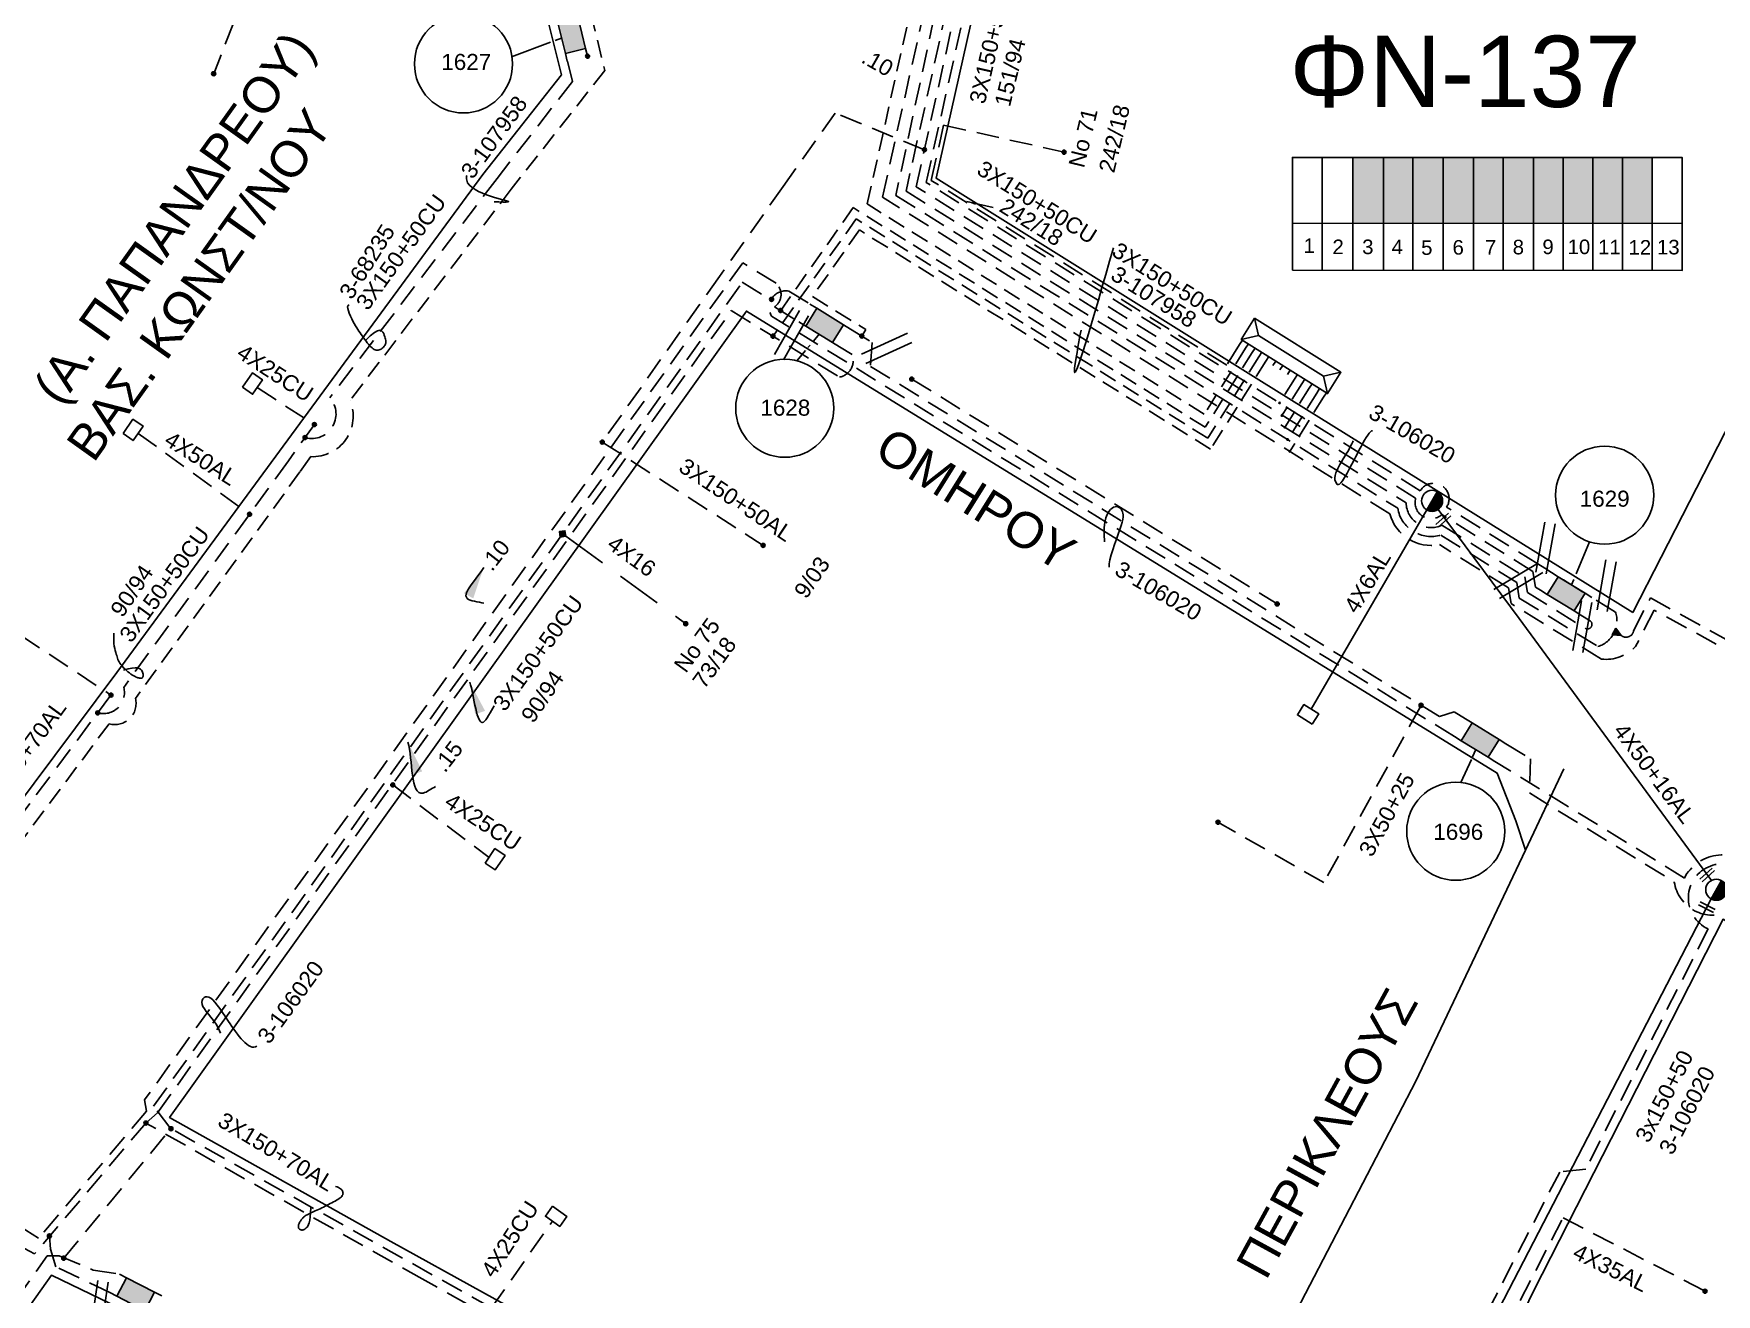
# Model space of a CAD drawing. Header units: millimetres. Extents: x 907 to 2022, y 699 to 1220.
# Drawn here: x 1481.4 to 1575.7, y 776.8 to 847.5 of the extents above; entities that cross this region are included whole.
import ezdxf

# ---------------------------------------------------------------- set-up
doc = ezdxf.new("R2010")
doc.units = ezdxf.units.MM
doc.linetypes.add('DASHED', pattern=[19.05, 12.7, -6.35])
doc.linetypes.add('DASHEDX2', pattern=[38.1, 25.4, -12.7])
for name, color, linetype in [('Link Box 4 Διευθύνσεων', 7, 'Continuous'), ('Pillar OTE', 7, 'Continuous'), ('Άγνωστα', 7, 'Continuous'), ('Γυμνά εναέρια ΧΤ (3Φ)   4x35AL', 7, 'Continuous'), ('Γυμνά εναέρια ΧΤ και ΦΟΠ (3Φ)   4x50+16AL', 7, 'Continuous'), ('Επιγραφές - Σχήματα', 7, 'Continuous'), ('Επιτοίχιο Κουτί', 7, 'Continuous'), ('Καλώδια ΧΤ   3x150+50AL', 7, 'DASHED'), ('Καλώδια ΧΤ   3x150+50CU', 7, 'DASHED'), ('Καλώδια ΧΤ   3x150AL+50XLPE', 7, 'DASHED'), ('Καλώδια ΧΤ   4x25CU', 7, 'DASHED'), ('Καλώδια ΧΤ   4x6AL', 7, 'DASHED'), ('Μηχανική τομή', 7, 'Continuous'), ('Στύλος ΦΜ', 7, 'Continuous'), ('Στύλος ΦΜ @ 1', 7, 'Continuous'), ('Συνδέσεις', 7, 'Continuous'), ('Τομή', 7, 'Continuous'), ('Υποσταθμός πόλεως', 7, 'Continuous'), ('Υπόβαθρο ΔΕΗ', 7, 'Continuous'), ('Υπόγεια Καλώδια Δικτύου ΧΤ   .10', 7, 'DASHED'), ('Υπόγεια Καλώδια Δικτύου ΧΤ   .15', 7, 'DASHED'), ('Υπόγεια καλώδια Δικτύου ΧΤ και Παρ. ΧΤ - 3X150+70 AL', 7, 'DASHED'), ('Υπόγεια καλώδια Παροχών ΧΤ   4x16AL', 7, 'DASHED'), ('Υπόγεια καλώδια Παροχών ΧΤ   4x16CU', 7, 'DASHED'), ('Υπόγεια καλώδια Παροχών ΧΤ   4x50AL', 7, 'DASHED')]:
    doc.layers.add(name, color=color, linetype=linetype)
doc.styles.get("Standard").update_dxf_attribs({"font": 'arial.ttf'})
doc.linetypes.add('SYN_LINE', pattern='A,0.5,-0.0001,["/\\/\\/\\/",Standard,S=0.1,R=0,X=0,Y=-0.05],-0.25', length=0.7501)
doc.dimstyles.new('ISO-25', dxfattribs={"dimtxt": 2.5, "dimasz": 2.5, "dimexe": 1.25, "dimexo": 0.625, "dimtad": 1, "dimtxsty": 'Standard', "dimcen": 2.5, "dimadec": 0, "dimazin": 0, "dimtfac": 1, "dimtmove": 0, "dimatfit": 3, "dimfxl": 1, "dimarcsym": 0})

# ---------------------------------------------------------------- blocks, each defined once
blk = doc.blocks.new('ΥΠΑΡΧΩΝ ΤΣΙΜΕΝΤΕΝΙΟΣ ΣΤΥΛΟΣ')
at = {"layer": 'Στύλος ΦΜ'}
blk.add_hatch(color=256, dxfattribs=at).paths.add_polyline_path([(-1.29, -2.28, 0.574793), (2.62, 0, 0.268822), (1.3, 2.27)])
blk.add_line((-1.29, -2.28), (1.3, 2.27), dxfattribs=at)
blk.add_circle((0, 0), 2.62, dxfattribs=at)
at = {"layer": 'Στύλος ΦΜ', "flags": 4}
for tag, p in [('ΑΡΙΘΜΟΣ', (-4.68, 8.05)), ('ΤΥΠΟΣ', (-4.91, 3.03))]:
    blk.add_attdef(tag, p, '', height=4, dxfattribs=at)
blk = doc.blocks.new('ΜΗΧΑΝΙΚΗ ΤΟΜΗ')
at = {"layer": 'Μηχανική τομή', "ltscale": 40}
for p, q in [((-1.89, 0.78), (1.89, 0.78)), ((1.89, 0), (-1.89, 0))]:
    blk.add_line(p, q, dxfattribs=at)
blk = doc.blocks.new('ΕΠΙΤΟΙΧΙΟ ΚΟΥΤΙ')
at = {"layer": 'Επιτοίχιο Κουτί', "ltscale": 40}
blk.add_lwpolyline([(-2.06, 1.35), (1.86, 1.35), (1.86, -1.39), (-2.06, -1.39)], close=True, dxfattribs=at)
blk = doc.blocks.new('_ΣΥΝΔΕΣΗ')
at = {"layer": 'Συνδέσεις', "linetype": 'SYN_LINE', "ltscale": 40}
blk.add_hatch(color=256, dxfattribs=at).paths.add_polyline_path([(0.5, -0.01, 1), (-0.5, -0.01, 1)])
at = {"layer": 'Συνδέσεις'}
blk.add_circle((0, -0.01), 0.5, dxfattribs=at)
blk = doc.blocks.new('LINK BOX 4 ΑΝΑΧΩΡΗΣΕΩΝ')
at = {"layer": 'Link Box 4 Διευθύνσεων', "ltscale": 40}
blk.add_hatch(color=256, dxfattribs=at).paths.add_polyline_path([(-3.54, 0), (-3.54, -4.67), (3.54, -4.67), (3.54, 0)])
for p, q in [((-3.54, 0), (-5.33, 0)), ((5.33, 0), (3.54, 0)), ((-3.54, -4.67), (-5.33, -4.67)), ((5.33, -4.67), (3.54, -4.67))]:
    blk.add_line(p, q, dxfattribs=at)
blk.add_lwpolyline([(-3.54, -4.67), (-3.54, 0), (3.54, 0), (3.54, -4.67)], close=True, dxfattribs=at)
blk = doc.blocks.new('ΤΟΜΗ')
at = {"layer": 'Τομή', "ltscale": 40}
for p, q in [((-5.68, 0), (5.68, 0)), ((5.68, -2.33), (-5.68, -2.33))]:
    blk.add_line(p, q, dxfattribs=at)
blk = doc.blocks.new('TSONTA XT1')
at = {"ltscale": 40}
h = blk.add_hatch(color=256, dxfattribs=at)
h.dxf.hatch_style = 1
h.paths.add_polyline_path([(595.96, 2487.66), (597.07, 2488.77), (595.96, 2489.87), (594.85, 2488.77)])
blk.add_lwpolyline([(594.85, 2488.77), (595.96, 2489.87), (597.07, 2488.77), (595.96, 2487.66)], close=True, dxfattribs=at)
blk = doc.blocks.new('ΥΠΟΣΤΑΘΜΟΣ ΠΟΛΕΩΣ 13 ΑΝΑΧΩΡΗΣΕΩΝ')
at = {"layer": 'Υποσταθμός πόλεως', "ltscale": 40}
for p, q in [((-11.12, -2.82), (-11.12, -4)), ((-9.53, -2.82), (-9.53, -4)), ((-7.77, -2.82), (-7.77, -4)), ((-5.99, -2.82), (-5.99, -4)), ((-4.14, -2.82), (-4.14, -4)), ((-2.3, -2.82), (-2.3, -4)), ((-0.43, -2.82), (-0.43, -4)), ((1.54, -2.82), (1.54, -4)), ((3.43, -2.82), (3.43, -4)), ((5.39, -2.82), (5.39, -4)), ((7.32, -2.82), (7.32, -4)), ((9.32, -2.82), (9.32, -4)), ((11.11, -2.82), (11.11, -4))]:
    blk.add_line(p, q, dxfattribs=at)
blk.add_lwpolyline([(-11.43, 2.82), (11.43, 2.82), (11.43, -2.82), (-11.43, -2.82)], close=True, dxfattribs=at)
for points in [[(-8.62, 0), (-11.43, 2.82)], [(-11.43, -2.82), (-8.62, 0)], [(-8.62, 0), (8.62, 0)], [(8.62, 0), (11.43, 2.82)], [(11.43, -2.82), (8.62, 0)]]:
    blk.add_lwpolyline(points, dxfattribs=at)
at = {"layer": 'Υποσταθμός πόλεως', "linetype": 'SYN_LINE', "ltscale": 40, "flags": 1}
for tag, p in [('ΜΕΤΑΣΧΗΜΑΤΙΣΜΟΣ', (12.22, 1.68)), ('ΙΣΧΥΣ', (12.2, -1.11)), ('ΑΡΙΘΜΟΣ', (12.32, -3.83))]:
    blk.add_attdef(tag, p, '', height=1.8, dxfattribs=at)

msp = doc.modelspace()

# ---------------------------------------------------------------- hatches: boundary and pattern name
at = {"layer": 'Pillar OTE', "ltscale": 40}
h = msp.add_hatch(color=256, dxfattribs=at)
h.dxf.hatch_style = 1
h.paths.add_polyline_path([(1569.827, 813.777), (1570.34, 813.736), (1570.04, 814.161)])
at = {"layer": 'Καλώδια ΧΤ   3x150AL+50XLPE', "linetype": 'Continuous', "ltscale": 0.2}
h = msp.add_hatch(color=5, dxfattribs=at)
h.dxf.hatch_style = 1
h.paths.add_polyline_path([(1557.014, 840.547), (1555.294, 840.547), (1555.294, 836.865), (1557.014, 836.864)])
h = msp.add_hatch(color=30, dxfattribs=at)
h.dxf.hatch_style = 1
h.paths.add_polyline_path([(1558.663, 840.547), (1557.014, 840.547), (1557.014, 836.864), (1558.662, 836.862)])
h = msp.add_hatch(color=85, dxfattribs=at)
h.dxf.hatch_style = 1
h.paths.add_polyline_path([(1560.356, 840.547), (1558.663, 840.547), (1558.662, 836.862), (1560.355, 836.86)])
h = msp.add_hatch(color=27, dxfattribs=at)
h.dxf.hatch_style = 1
h.paths.add_polyline_path([(1562.054, 840.547), (1560.356, 840.547), (1560.355, 836.86), (1562.054, 836.859)])
h = msp.add_hatch(color=6, dxfattribs=at)
h.dxf.hatch_style = 1
h.paths.add_polyline_path([(1563.722, 840.547), (1562.054, 840.547), (1562.054, 836.859), (1563.722, 836.857)])
h = msp.add_hatch(color=2, dxfattribs=at)
h.dxf.hatch_style = 1
h.paths.add_polyline_path([(1565.417, 840.546), (1563.722, 840.547), (1563.722, 836.857), (1565.416, 836.855)])
h = msp.add_hatch(color=1, dxfattribs=at)
h.dxf.hatch_style = 1
h.paths.add_polyline_path([(1567.082, 840.546), (1565.417, 840.546), (1565.416, 836.855), (1567.081, 836.854)])
h = msp.add_hatch(color=133, dxfattribs=at)
h.dxf.hatch_style = 1
h.paths.add_polyline_path([(1568.747, 840.546), (1567.082, 840.546), (1567.081, 836.854), (1568.746, 836.852)])
h = msp.add_hatch(color=62, dxfattribs=at)
h.dxf.hatch_style = 1
h.paths.add_polyline_path([(1570.412, 840.546), (1568.747, 840.546), (1568.746, 836.852), (1570.411, 836.851)])
at = {"layer": 'Καλώδια ΧΤ   3x150AL+50XLPE', "linetype": 'Continuous', "ltscale": 0.2, "true_color": 0xd2798f}
h = msp.add_hatch(color=233, dxfattribs=at)
h.dxf.hatch_style = 1
h.paths.add_polyline_path([(1572.077, 840.546), (1570.412, 840.546), (1570.411, 836.851), (1572.076, 836.849)])

# ---------------------------------------------------------------- linework, layer by layer
at = {"layer": 'Pillar OTE', "ltscale": 40}
for points in [[(1551.91, 834.227), (1551.91, 840.547), (1573.742, 840.546), (1573.741, 834.206), (1551.91, 834.228)], [(1553.574, 834.226), (1553.574, 840.547)], [(1555.294, 834.224), (1555.294, 840.547)], [(1557.013, 834.222), (1557.014, 840.547)], [(1558.662, 834.221), (1558.663, 840.547)], [(1560.355, 834.219), (1560.356, 840.547)], [(1562.054, 834.217), (1562.054, 840.547)], [(1563.722, 834.216), (1563.722, 840.547)], [(1565.416, 834.214), (1565.417, 840.546)], [(1567.081, 834.214), (1567.082, 840.546)], [(1568.746, 834.214), (1568.747, 840.546)], [(1570.411, 834.214), (1570.412, 840.546)], [(1572.076, 834.214), (1572.077, 840.546)], [(1551.91, 836.868), (1573.741, 836.847)], [(1570.04, 814.161), (1570.34, 813.736), (1569.827, 813.777), (1570.04, 814.161)]]:
    msp.add_lwpolyline(points, dxfattribs=at)
at = {"layer": 'Άγνωστα', "color": 85, "linetype": 'DASHED', "ltscale": 0.1}
msp.add_lwpolyline([(1559.063, 809.728), (1553.676, 799.886), (1547.737, 803.276)], dxfattribs=at)
at = {"layer": 'Γυμνά εναέρια ΧΤ (3Φ)   4x35AL', "color": 6, "linetype": 'DASHED', "ltscale": 0.1}
msp.add_lwpolyline([(1563.761, 774.654), (1563.784, 774.767), (1567.074, 781.097), (1575.032, 776.98)], dxfattribs=at)
at = {"layer": 'Γυμνά εναέρια ΧΤ και ΦΟΠ (3Φ)   4x50+16AL', "color": 30, "ltscale": 0.1}
msp.add_lwpolyline([(1560.069, 820.808), (1564.611, 814.702), (1575.39, 800.01)], dxfattribs=at)
at = {"layer": 'Γυμνά εναέρια ΧΤ και ΦΟΠ (3Φ)   4x50+16AL', "color": 6}
msp.add_lwpolyline([(1575.374, 798.973), (1562.369, 773.839), (1551.625, 751.843)], dxfattribs=at)
at = {"layer": 'Επιγραφές - Σχήματα'}
for points in [[(1499.939, 830.255), (1500.231, 830.544), (1500.462, 830.728), (1500.64, 830.826), (1500.773, 830.852), (1500.868, 830.823), (1500.935, 830.756), (1500.981, 830.668), (1501.016, 830.575), (1501.044, 830.49), (1501.068, 830.416), (1501.087, 830.35), (1501.1, 830.291), (1501.108, 830.238), (1501.109, 830.188), (1501.103, 830.141), (1501.09, 830.094), (1501.07, 830.048), (1501.043, 830.001), (1501.009, 829.956), (1500.971, 829.912), (1500.928, 829.872), (1500.881, 829.835), (1500.832, 829.803), (1500.782, 829.777), (1500.73, 829.758), (1500.677, 829.746), (1500.622, 829.742), (1500.567, 829.747), (1500.51, 829.761), (1500.451, 829.785), (1500.39, 829.82), (1500.327, 829.866), (1500.262, 829.924), (1500.196, 829.993), (1500.128, 830.07), (1500.06, 830.154), (1499.991, 830.242), (1499.923, 830.334), (1499.855, 830.428), (1499.789, 830.521), (1499.724, 830.613), (1499.66, 830.704), (1499.596, 830.797), (1499.533, 830.894), (1499.468, 830.997), (1499.402, 831.108), (1499.333, 831.228), (1499.262, 831.36), (1499.189, 831.505), (1499.117, 831.655), (1499.054, 831.805), (1499.003, 831.946), (1498.97, 832.072), (1498.962, 832.174), (1498.984, 832.246), (1499.04, 832.28)], [(1486.402, 811.79), (1486.668, 811.873), (1486.884, 811.919), (1487.055, 811.934), (1487.188, 811.922), (1487.287, 811.891), (1487.36, 811.845), (1487.411, 811.79), (1487.447, 811.733), (1487.473, 811.678), (1487.489, 811.627), (1487.499, 811.578), (1487.502, 811.534), (1487.5, 811.494), (1487.495, 811.459), (1487.486, 811.428), (1487.476, 811.403), (1487.465, 811.382), (1487.453, 811.367), (1487.44, 811.356), (1487.424, 811.349), (1487.406, 811.345), (1487.385, 811.344), (1487.36, 811.345), (1487.331, 811.348), (1487.297, 811.353), (1487.258, 811.36), (1487.213, 811.37), (1487.163, 811.386), (1487.108, 811.407), (1487.046, 811.435), (1486.977, 811.472), (1486.902, 811.519), (1486.821, 811.575), (1486.734, 811.641), (1486.646, 811.713), (1486.558, 811.79), (1486.472, 811.871), (1486.391, 811.952), (1486.317, 812.033), (1486.253, 812.111), (1486.2, 812.186), (1486.156, 812.257), (1486.121, 812.327), (1486.092, 812.396), (1486.067, 812.467), (1486.044, 812.541), (1486.021, 812.62), (1485.996, 812.704), (1485.968, 812.796), (1485.939, 812.897), (1485.91, 813.012), (1485.885, 813.142), (1485.866, 813.291), (1485.854, 813.462), (1485.853, 813.656), (1485.864, 813.877)]]:
    msp.add_lwpolyline(points, dxfattribs=at)
at = {"layer": 'Επιγραφές - Σχήματα', "ltscale": 20}
msp.add_lwpolyline([(1496.892, 781.657), (1496.88, 781.372), (1496.86, 781.142), (1496.834, 780.959), (1496.802, 780.817), (1496.766, 780.709), (1496.727, 780.629), (1496.686, 780.57), (1496.645, 780.525), (1496.605, 780.489), (1496.566, 780.46), (1496.528, 780.437), (1496.491, 780.421), (1496.455, 780.41), (1496.421, 780.405), (1496.388, 780.405), (1496.356, 780.41), (1496.326, 780.419), (1496.298, 780.432), (1496.273, 780.448), (1496.25, 780.469), (1496.232, 780.492), (1496.217, 780.519), (1496.207, 780.55), (1496.202, 780.583), (1496.202, 780.618), (1496.207, 780.657), (1496.217, 780.696), (1496.23, 780.738), (1496.247, 780.78), (1496.267, 780.822), (1496.288, 780.865), (1496.312, 780.906), (1496.336, 780.947), (1496.363, 780.987), (1496.391, 781.025), (1496.423, 781.063), (1496.457, 781.1), (1496.496, 781.135), (1496.539, 781.17), (1496.588, 781.204), (1496.642, 781.237), (1496.701, 781.269), (1496.765, 781.301), (1496.834, 781.334), (1496.907, 781.367), (1496.984, 781.402), (1497.065, 781.438), (1497.149, 781.477), (1497.235, 781.517), (1497.324, 781.56), (1497.415, 781.604), (1497.507, 781.65), (1497.601, 781.697), (1497.696, 781.745), (1497.791, 781.793), (1497.887, 781.841), (1497.982, 781.889), (1498.076, 781.937), (1498.167, 781.984), (1498.255, 782.031), (1498.337, 782.077), (1498.413, 782.122), (1498.481, 782.167), (1498.541, 782.211), (1498.591, 782.255), (1498.631, 782.297), (1498.662, 782.34), (1498.684, 782.382), (1498.698, 782.424), (1498.703, 782.465), (1498.7, 782.507), (1498.69, 782.55), (1498.672, 782.592), (1498.647, 782.635), (1498.612, 782.677), (1498.568, 782.717), (1498.512, 782.755), (1498.445, 782.79), (1498.366, 782.822), (1498.273, 782.85)], dxfattribs=at)
at = {"layer": 'Επιγραφές - Σχήματα', "linetype": 'Continuous'}
for centre in [(1505.455, 845.79), (1523.458, 826.485), (1569.403, 821.609), (1561.062, 802.766)]:
    msp.add_circle(centre, 2.75, dxfattribs=at)
at = {"layer": 'Επιγραφές - Σχήματα'}
msp.add_spline([(1541.874, 835.472), (1539.703, 828.716), (1540.06, 830.867)], degree=3, dxfattribs=at)
at = {"layer": 'Καλώδια ΧΤ   3x150+50AL', "color": 62, "ltscale": 0.1}
msp.add_lwpolyline([(1531.285, 840.977), (1526.281, 843.035), (1523.364, 838.91), (1519.802, 833.874), (1513.234, 824.587), (1522.243, 818.794)], dxfattribs=at)
at = {"layer": 'Καλώδια ΧΤ   3x150+50CU', "color": 6, "ltscale": 0.1}
for points in [[(1511.274, 845.945), (1511.564, 844.805), (1507.335, 839.369), (1497.961, 827.07, -0.77257), (1496.486, 824.854)], [(1497.097, 825.568), (1495.639, 823.536), (1486.414, 810.83), (1486.414, 810.83, -0.580086), (1484.954, 809.405)]]:
    msp.add_lwpolyline(points, format="xyb", dxfattribs=at)
at = {"layer": 'Καλώδια ΧΤ   3x150+50CU', "color": 85, "linetype": 'DASHED', "ltscale": 0.1}
msp.add_lwpolyline([(1560.992, 808.079), (1522.719, 831.652, -0.642666), (1523.681, 833.052), (1524.866, 832.322)], format="xyb", dxfattribs=at)
msp.add_lwpolyline([(1527.134, 830.925), (1528.355, 830.173), (1528.259, 828.829), (1560.141, 809.199), (1560.969, 809.463), (1561.604, 809.073)], dxfattribs=at)
at = {"layer": 'Καλώδια ΧΤ   3x150+50CU', "color": 151, "linetype": 'DASHED', "ltscale": 0.1}
msp.add_lwpolyline([(1563.872, 807.676), (1565.246, 806.829), (1565.185, 804.919), (1573.307, 799.919, 0.503197), (1576.418, 798.269), (1587.733, 791.343, 0.279573), (1589.274, 791.314)], format="xyb", dxfattribs=at)
at = {"layer": 'Καλώδια ΧΤ   3x150AL+50XLPE', "color": 62, "linetype": 'DASHED', "ltscale": 0.1}
msp.add_lwpolyline([(1565.809, 816.28), (1565.532, 816.45), (1565.388, 817.33), (1560.282, 820.517, -0.745128), (1558.814, 821.434), (1530.822, 838.905), (1536.279, 863.402), (1559.823, 906.877)], format="xyb", dxfattribs=at)
at = {"layer": 'Καλώδια ΧΤ   3x150AL+50XLPE', "color": 133, "linetype": 'DASHED', "ltscale": 0.1}
for points in [[(1566.421, 817.273), (1566.045, 817.51), (1565.653, 817.754), (1560.55, 820.939, 1.010455), (1559.074, 821.86), (1531.387, 839.142), (1536.752, 863.226), (1547.276, 882.659), (1554.091, 895.243), (1556.394, 899.496), (1560.624, 897.677)], [(1581.486, 805.311), (1579.085, 799.89), (1577.71, 800.736, 0.505177), (1573.873, 800.145), (1563.26, 806.682)]]:
    msp.add_lwpolyline(points, format="xyb", dxfattribs=at)
at = {"layer": 'Καλώδια ΧΤ   3x150AL+50XLPE', "color": 1, "linetype": 'DASHED', "ltscale": 0.1}
for points in [[(1520.027, 861.517), (1518.696, 859.082), (1532.639, 852.17), (1532.639, 852.17), (1529.685, 838.413), (1557.807, 820.883, 0.451619), (1560.229, 819.371), (1564.475, 816.721), (1564.619, 815.838), (1569.029, 813.123, 0.420723), (1570.018, 815.059), (1568.69, 815.876)], [(1570.34, 813.736, 0.568631), (1571.027, 814.011), (1571.969, 815.852), (1581.639, 810.541), (1580.276, 807.958), (1580.276, 807.958), (1584.424, 805.359)], [(1635.165, 813.146), (1640.773, 811.281), (1638.033, 803.061, -0.354946), (1636.195, 799.378), (1628.936, 779.794, -0.442433), (1625.056, 778.238), (1588.103, 801.297), (1587.747, 801.002), (1581.775, 804.728), (1579.311, 799.164), (1577.396, 800.343, 1.208116), (1575.203, 797.293), (1568.347, 783.823), (1566.886, 783.658), (1561.651, 773.507), (1558.865, 767.805), (1559.586, 766.198), (1552.528, 752.371, -0.65547), (1552.672, 750.392), (1553.832, 749.729)]]:
    msp.add_lwpolyline(points, format="xyb", dxfattribs=at)
at = {"layer": 'Καλώδια ΧΤ   3x150AL+50XLPE', "color": 233, "linetype": 'DASHED', "ltscale": 0.1, "true_color": 0xd2798f}
msp.add_lwpolyline([(1533.997, 857.786), (1534.131, 858.403, -0.763833), (1534.615, 858.23), (1530.255, 838.658), (1558.281, 821.176, 0.546194), (1560.284, 819.926), (1564.931, 817.026), (1565.076, 816.144), (1568.33, 814.14, 0.899055), (1568.602, 814.56), (1568.078, 814.883)], format="xyb", dxfattribs=at)
at = {"layer": 'Καλώδια ΧΤ   3x150AL+50XLPE', "color": 6, "linetype": 'DASHED', "ltscale": 0.08}
msp.add_lwpolyline([(1549.282, 829.843), (1546.964, 826.151), (1528.082, 837.937), (1531.043, 851.217), (1519.675, 856.971), (1518.533, 855.68), (1514.272, 857.275), (1511.879, 851.573), (1513.37, 845.421), (1508.125, 838.76), (1499.095, 826.913, -0.552914), (1496.898, 823.77), (1496.291, 822.923), (1487.066, 810.217), (1487.066, 810.217, -0.582731), (1485.597, 808.794), (1480.234, 801.626), (1480.232, 801.139), (1479.662, 800.382)], format="xyb", dxfattribs=at)
at = {"layer": 'Καλώδια ΧΤ   3x150AL+50XLPE', "color": 2, "linetype": 'DASHED', "ltscale": 0.1}
msp.add_lwpolyline([(1583.812, 804.365), (1582.788, 804.996), (1582.829, 805.767), (1579.344, 807.942), (1580.667, 810.504), (1572.179, 815.166), (1571.137, 813.128, -0.235306), (1569.223, 812.416), (1564.163, 815.532), (1564.018, 816.417), (1560.143, 818.836, -0.393633), (1557.364, 820.57), (1528.935, 838.315), (1532.099, 852.503), (1543.722, 851.019)], format="xyb", dxfattribs=at)
at = {"layer": 'Καλώδια ΧΤ   3x150AL+50XLPE', "color": 27, "linetype": 'DASHED', "ltscale": 0.1}
msp.add_lwpolyline([(1548.946, 830.054), (1548.224, 828.904), (1531.67, 839.259), (1532.363, 842.361), (1539.111, 840.84)], dxfattribs=at)
at = {"layer": 'Καλώδια ΧΤ   3x150AL+50XLPE', "linetype": 'Continuous', "ltscale": 0.2}
for points in [[(1531.952, 839.378), (1532.606, 842.306)], [(1562.004, 806.948), (1562.186, 807.343)], [(1561.338, 805.502), (1561.935, 806.797)], [(1564.968, 801.715), (1567.124, 806.27)]]:
    msp.add_lwpolyline(points, dxfattribs=at)
at = {"layer": 'Καλώδια ΧΤ   3x150AL+50XLPE', "color": 30, "linetype": 'DASHED', "ltscale": 0.08}
msp.add_lwpolyline([(1549.656, 829.608), (1547.024, 825.416), (1527.299, 837.731), (1523.231, 831.956)], dxfattribs=at)
at = {"layer": 'Καλώδια ΧΤ   3x150AL+50XLPE', "color": 5, "linetype": 'DASHED', "ltscale": 0.08}
msp.add_lwpolyline([(1550.033, 829.372), (1547.163, 824.8), (1527.459, 837.1), (1522.804, 830.518)], dxfattribs=at)
at = {"layer": 'Καλώδια ΧΤ   3x150AL+50XLPE', "color": 85, "linetype": 'DASHED', "ltscale": 0.08}
msp.add_lwpolyline([(1550.424, 829.126), (1547.325, 824.19), (1527.64, 836.478), (1525.011, 832.744), (1528.001, 830.903), (1527.773, 830.532)], dxfattribs=at)
at = {"layer": 'Καλώδια ΧΤ   3x150AL+50XLPE', "color": 30, "linetype": 'DASHED', "ltscale": 0.1}
msp.add_lwpolyline([(1523.965, 831.505), (1522.89, 832.166, 0.483667), (1522.968, 833.49), (1521.108, 834.636), (1487.587, 787.704), (1487.689, 787.065), (1481.645, 779.961), (1470.592, 786.779), (1467.622, 782.686), (1468.004, 781.198), (1468.004, 781.198), (1465.719, 778.052, -0.422555), (1464.825, 778.83)], format="xyb", dxfattribs=at)
at = {"layer": 'Καλώδια ΧΤ   3x150AL+50XLPE', "color": 85, "linetype": 'DASHED', "ltscale": 0.1}
msp.add_lwpolyline([(1489.06, 786.091), (1488.084, 787.35), (1521.08, 833.547), (1522.607, 832.607)], dxfattribs=at)
at = {"layer": 'Καλώδια ΧΤ   3x150AL+50XLPE', "color": 5, "linetype": 'DASHED', "ltscale": 0.1}
for points in [[(1487.668, 786.423), (1488.315, 786.986), (1520.464, 831.958), (1526.524, 828.227, 0.462997), (1527.238, 829.49), (1526.522, 829.931)], [(1553.254, 748.716), (1549.392, 750.921, -0.16729), (1549.776, 752.509), (1508.289, 775.338, -0.332404), (1507.31, 775.346), (1503.137, 777.665), (1487.654, 786.407), (1481.411, 779.068), (1467.205, 786.793), (1466.981, 787.337), (1463.57, 788.484)]]:
    msp.add_lwpolyline(points, format="xyb", dxfattribs=at)
at = {"layer": 'Καλώδια ΧΤ   3x150AL+50XLPE', "linetype": 'DASHED', "ltscale": 0.1}
for points in [[(1530.574, 828.12), (1551.053, 815.512)], [(1568.173, 816.185), (1566.535, 817.205)]]:
    msp.add_lwpolyline(points, dxfattribs=at)
at = {"layer": 'Καλώδια ΧΤ   3x150AL+50XLPE', "color": 133, "linetype": 'DASHED', "ltscale": 0.08}
msp.add_lwpolyline([(1552.027, 828.12), (1551.191, 826.781)], dxfattribs=at)
at = {"layer": 'Καλώδια ΧΤ   3x150AL+50XLPE', "color": 62, "linetype": 'DASHED', "ltscale": 0.08}
msp.add_lwpolyline([(1552.441, 827.86), (1551.32, 826.075)], dxfattribs=at)
at = {"layer": 'Καλώδια ΧΤ   3x150AL+50XLPE', "color": 233, "linetype": 'DASHED', "ltscale": 0.08, "true_color": 0xd2798f}
msp.add_lwpolyline([(1552.851, 827.603), (1551.487, 825.414)], dxfattribs=at)
at = {"layer": 'Καλώδια ΧΤ   3x150AL+50XLPE', "color": 1, "linetype": 'DASHED', "ltscale": 0.08}
msp.add_lwpolyline([(1553.275, 827.337), (1551.636, 824.73)], dxfattribs=at)
at = {"layer": 'Καλώδια ΧΤ   3x150AL+50XLPE', "color": 2, "linetype": 'DASHED', "ltscale": 0.08}
msp.add_lwpolyline([(1553.654, 827.099), (1551.761, 824.067)], dxfattribs=at)
at = {"layer": 'Καλώδια ΧΤ   3x150AL+50XLPE', "color": 5, "linetype": 'DASHED', "ltscale": 0.1}
msp.add_lwpolyline([(1487.654, 786.407), (1481.411, 779.068)], dxfattribs=at)
at = {"layer": 'Καλώδια ΧΤ   4x25CU', "color": 6, "ltscale": 0.1}
msp.add_lwpolyline([(1493.886, 827.641), (1497.097, 825.568)], dxfattribs=at)
at = {"layer": 'Καλώδια ΧΤ   4x25CU', "color": 5, "ltscale": 0.1}
msp.add_lwpolyline([(1501.49, 805.364), (1506.888, 801.291)], dxfattribs=at)
at = {"layer": 'Καλώδια ΧΤ   4x25CU', "color": 85, "ltscale": 0.1}
msp.add_lwpolyline([(1507.026, 776.043), (1510.439, 780.905)], dxfattribs=at)
at = {"layer": 'Καλώδια ΧΤ   4x6AL', "color": 30, "linetype": 'SYN_LINE', "ltscale": 10}
msp.add_lwpolyline([(1559.442, 820.78), (1552.967, 809.607)], dxfattribs=at)
at = {"layer": 'Υπόβαθρο ΔΕΗ', "ltscale": 0.1}
for points in [[(1570.984, 815.024), (1602.749, 877.094), (1555.697, 897.205), (1537.297, 863.308), (1531.952, 839.378), (1550.166, 827.985), (1570.984, 815.024)], [(1425.3, 877.561), (1440.634, 872.545), (1472.717, 862.072), (1509.769, 849.904), (1510.952, 845.177), (1506.543, 839.598), (1486.021, 811.666), (1474.424, 796.162), (1452.68, 803.994), (1413.119, 818.64), (1420.323, 853.309), (1425.3, 877.561)], [(1508.151, 846.182), (1510.33, 847.003)], [(1510.6, 847.105), (1510.954, 847.238)], [(1488.98, 786.709), (1521.307, 831.934), (1563.39, 806.024), (1564.423, 803.351)], [(1524.754, 829.883), (1524.878, 830.029)], [(1525.061, 830.245), (1525.388, 830.63)], [(1524.133, 829.151), (1524.616, 829.721)], [(1568.561, 818.992), (1567.815, 817.199)], [(1567.683, 816.88), (1567.556, 816.575)]]:
    msp.add_lwpolyline(points, dxfattribs=at)
at = {"layer": 'Υπόβαθρο ΔΕΗ'}
for points in [[(1488.98, 786.709), (1488.98, 786.709), (1488.98, 786.709), (1501.388, 779.764), (1542.486, 757.03), (1542.486, 757.03), (1542.486, 757.03), (1551.89, 775.401), (1558.833, 788.754), (1564.968, 801.715), (1564.423, 803.351)], [(1602.997, 722.429), (1607.657, 724.597), (1614.982, 746.253), (1622.782, 768.515), (1609.197, 777.33), (1598.141, 784.209), (1593.924, 786.739), (1576.038, 797.832), (1576.038, 797.832), (1576.038, 797.832), (1565.424, 776.978), (1560.036, 765.842), (1552.436, 751.092), (1552.436, 751.092)], [(1492.019, 704.836), (1486.35, 708.273), (1476.097, 713.879), (1462.268, 722.039), (1448.328, 729.825), (1458.533, 744.281), (1470.426, 761.034), (1482.358, 777.87), (1488.405, 774.961), (1491.212, 773.278), (1509.481, 762.673), (1537.562, 747.05), (1529.903, 731.947), (1522.705, 717.336), (1516.789, 705.504)]]:
    msp.add_lwpolyline(points, dxfattribs=at)
at = {"layer": 'Υπόβαθρο ΔΕΗ', "ltscale": 0.1}
msp.add_spline([(1505.633, 839.539), (1505.633, 839.28), (1507.953, 838.054), (1507.175, 838.058)], degree=3, dxfattribs=at)
at = {"layer": 'Υπόβαθρο ΔΕΗ', "ltscale": 0.2}
for points in [[(1556.395, 825.226), (1556.148, 825.26), (1554.653, 821.98), (1554.338, 822.25), (1554.212, 822.674), (1554.586, 823.362), (1554.867, 823.834), (1555.058, 824.114), (1555.327, 824.654), (1555.316, 824.654)], [(1541.642, 817.576), (1541.577, 817.995), (1542.469, 820.08), (1542.443, 820.812), (1541.847, 821.179), (1541.263, 820.231), (1541.383, 818.995)], [(1493.881, 790.721), (1493.436, 790.41), (1492.129, 792.321), (1491.122, 793.879), (1490.478, 792.978), (1491.555, 792.21), (1491.842, 791.443)]]:
    msp.add_open_spline(points, degree=3, dxfattribs=at)
at = {"layer": 'Υπόγεια καλώδια Δικτύου ΧΤ και Παρ. ΧΤ - 3X150+70 AL', "color": 6, "ltscale": 0.1}
msp.add_lwpolyline([(1480.642, 813.747), (1485.699, 810.4), (1481.146, 804.314), (1478.595, 800.905)], dxfattribs=at)
at = {"layer": 'Υπόγεια καλώδια Δικτύου ΧΤ και Παρ. ΧΤ - 3X150+70 AL', "color": 85, "ltscale": 0.1}
for points in [[(1483.05, 778.833), (1489.06, 786.091)], [(1507.026, 776.043), (1489.06, 786.091)], [(1465.158, 755.882), (1469.336, 762.257), (1471.838, 765.925), (1473.991, 768.679), (1478.296, 774.918), (1479.291, 774.982), (1482.13, 778.967), (1482.794, 778.967), (1484.709, 778.163), (1486.177, 777.942)]]:
    msp.add_lwpolyline(points, dxfattribs=at)
at = {"layer": 'Υπόγεια καλώδια Δικτύου ΧΤ και Παρ. ΧΤ - 3X150+70 AL', "color": 5, "ltscale": 0.1}
msp.add_lwpolyline([(1485.639, 776.906), (1482.603, 778.34), (1482.309, 779.327), (1482.245, 780.077)], dxfattribs=at)
at = {"layer": 'Υπόγεια καλώδια Παροχών ΧΤ   4x16AL', "color": 151, "ltscale": 0.1}
msp.add_lwpolyline([(1495.379, 855.156), (1491.454, 845.242)], dxfattribs=at)
at = {"layer": 'Υπόγεια καλώδια Παροχών ΧΤ   4x16CU', "color": 85, "linetype": 'DASHEDX2', "ltscale": 0.1}
msp.add_lwpolyline([(1510.825, 819.566), (1511.183, 819.305), (1517.908, 814.403)], dxfattribs=at)
at = {"layer": 'Υπόγεια καλώδια Παροχών ΧΤ   4x50AL', "color": 6, "ltscale": 0.1}
msp.add_lwpolyline([(1487.216, 825.076), (1493.464, 820.541)], dxfattribs=at)

# ---------------------------------------------------------------- block references
at = {"layer": 'Link Box 4 Διευθύνσεων'}
for p, xscale, yscale, zscale, rotation in [((1512.086, 847.518), 0.2499999999999998, 0.2499999999999998, 0.2499999999999998, 283.9005721517376), ((1526, 831.623), 0.2499999999999998, 0.2499999999999998, 0.2499999999999998, 328.3726385802877), ((1567.556, 816.575), 0.2499999999999998, 0.2499999999999998, 0.2499999999999998, 328.3726385802877), ((1562.738, 808.374), 0.2499999999999998, 0.2499999999999998, 0.2499999999999998, 328.3726385802877), ((1487.359, 777.327), 0.2500000000000041, 0.2500000000000041, 0.2500000000000041, 332.5076758639099)]:
    msp.add_blockref('LINK BOX 4 ΑΝΑΧΩΡΗΣΕΩΝ', p, dxfattribs=dict(at, xscale=xscale, yscale=yscale, zscale=zscale, rotation=rotation))
at = {"layer": 'Επιτοίχιο Κουτί'}
for p, xscale, yscale, zscale, rotation in [((1493.639, 827.894), 0.25, 0.25, 0.25, 55.51303567708563), ((1486.944, 825.293), 0.25, 0.25, 0.25, 55.51303567708563), ((1552.76, 809.327), 0.2499999999999999, 0.2499999999999999, 0.2499999999999999, 147.6367975260357), ((1507.233, 801.219), 0.25, 0.25, 0.25, 55.51303567708563), ((1510.668, 781.168), 0.2500000000000083, 0.2500000000000083, 0.2500000000000083, 324.4931252918228)]:
    msp.add_blockref('ΕΠΙΤΟΙΧΙΟ ΚΟΥΤΙ', p, dxfattribs=dict(at, xscale=xscale, yscale=yscale, zscale=zscale, rotation=rotation))
at = {"layer": 'Μηχανική τομή'}
for p, xscale, yscale, zscale, rotation in [((1560.43, 820.136), 0.2499999999999994, 0.2499999999999994, 0.2499999999999994, 41.34213573045299), ((1575.218, 800.245), 0.2500000000000623, 0.2500000000000623, 0.2500000000000623, 41.83901536780812), ((1575.089, 798.423), 0.249999999999982, 0.249999999999982, 0.249999999999982, 332.7514331435523)]:
    msp.add_blockref('ΜΗΧΑΝΙΚΗ ΤΟΜΗ', p, dxfattribs=dict(at, xscale=xscale, yscale=yscale, zscale=zscale, rotation=rotation))
at = {"layer": 'Στύλος ΦΜ @ 1', "ltscale": 40, "xscale": 0.2249999999999091, "yscale": 0.2249999999999091, "zscale": 0.2249999999999091}
msp.add_blockref('ΥΠΑΡΧΩΝ ΤΣΙΜΕΝΤΕΝΙΟΣ ΣΤΥΛΟΣ', (1559.734, 821.292), dxfattribs=at)
at = {"layer": 'Στύλος ΦΜ @ 1', "ltscale": 40}
ref = msp.add_blockref('ΥΠΑΡΧΩΝ ΤΣΙΜΕΝΤΕΝΙΟΣ ΣΤΥΛΟΣ', (1575.661, 799.487), dxfattribs=dict(at, xscale=0.2249999999999091, yscale=0.2249999999999091, zscale=0.2249999999999091))
ref.add_attrib('ΤΥΠΟΣ', '84', (1576.189, 795.341), dxfattribs={"layer": 'Στύλος ΦΜ', "height": 0.9, "flags": 4})
at = {"layer": 'Συνδέσεις'}
for p, xscale, yscale, zscale in [((1512.407, 846.225), 0.2249999999999091, 0.2249999999999091, 0.2249999999999091), ((1491.454, 845.244), 0.2249999999999091, 0.2249999999999091, 0.2249999999999091), ((1531.286, 840.98), 0.2249999999999091, 0.2249999999999091, 0.2249999999999091), ((1539.112, 840.843), 0.2249999999999091, 0.2249999999999091, 0.2249999999999091), ((1522.718, 832.588), 0.2249999999999091, 0.2249999999999091, 0.2249999999999091), ((1523.222, 831.966), 0.2249999999999091, 0.2249999999999091, 0.2249999999999091), ((1522.795, 830.527), 0.2249999999999091, 0.2249999999999091, 0.2249999999999091), ((1527.773, 830.532), 0.2249999999999091, 0.2249999999999091, 0.2249999999999091), ((1530.574, 828.12), 0.2249999999999091, 0.2249999999999091, 0.2249999999999091), ((1551.19, 826.783), 0.0802722562081102, 0.0802722562081102, 0.0802722562081102), ((1551.319, 826.077), 0.0802722562081102, 0.0802722562081102, 0.0802722562081102), ((1497.097, 825.57), 0.2249999999999091, 0.2249999999999091, 0.2249999999999091), ((1551.486, 825.417), 0.0802722562081102, 0.0802722562081102, 0.0802722562081102), ((1496.576, 824.844), 0.2249999999999091, 0.2249999999999091, 0.2249999999999091), ((1513.234, 824.587), 0.2249999999999091, 0.2249999999999091, 0.2249999999999091), ((1551.634, 824.732), 0.0802722562081102, 0.0802722562081102, 0.0802722562081102), ((1551.76, 824.069), 0.0802722562081102, 0.0802722562081102, 0.0802722562081102), ((1493.465, 820.543), 0.2249999999999091, 0.2249999999999091, 0.2249999999999091), ((1522.244, 818.797), 0.2249999999999091, 0.2249999999999091, 0.2249999999999091), ((1551.053, 815.512), 0.2249999999999091, 0.2249999999999091, 0.2249999999999091), ((1517.908, 814.405), 0.2249999999999091, 0.2249999999999091, 0.2249999999999091), ((1485.699, 810.4), 0.2249999999999091, 0.2249999999999091, 0.2249999999999091), ((1484.954, 809.405), 0.2249999999999091, 0.2249999999999091, 0.2249999999999091), ((1559.118, 809.829), 0.2249999999999091, 0.2249999999999091, 0.2249999999999091), ((1501.49, 805.367), 0.2249999999999091, 0.2249999999999091, 0.2249999999999091), ((1547.737, 803.276), 0.2249999999999091, 0.2249999999999091, 0.2249999999999091), ((1487.654, 786.407), 0.2249999999999091, 0.2249999999999091, 0.2249999999999091), ((1489.06, 786.091), 0.2249999999999091, 0.2249999999999091, 0.2249999999999091), ((1482.245, 780.077), 0.2249999999999091, 0.2249999999999091, 0.2249999999999091), ((1483.05, 778.833), 0.2249999999999091, 0.2249999999999091, 0.2249999999999091), ((1575.032, 776.98), 0.2249999999999091, 0.2249999999999091, 0.2249999999999091)]:
    msp.add_blockref('_ΣΥΝΔΕΣΗ', p, dxfattribs=dict(at, xscale=xscale, yscale=yscale, zscale=zscale))
at = {"layer": 'Συνδέσεις', "xscale": 0.2, "yscale": 0.2, "zscale": 0.2, "rotation": 53.90825183655566}
msp.add_blockref('TSONTA XT1', (1843.012, 429.904), dxfattribs=at)
at = {"layer": 'Τομή', "xscale": 0.2499999999999996, "yscale": 0.2499999999999996, "zscale": 0.2499999999999996}
for p, rotation in [((1523.584, 830.725), 60.11934868150743), ((1529.045, 830.109), 24.54758404455634), ((1565.807, 818.699), 79.84261076006482), ((1564.419, 817.048), 31.11042615539407), ((1569.229, 816.583), 79.84261076006482), ((1567.866, 814.292), 79.84261076006482), ((1485.333, 776.082), 261.4097848969014)]:
    msp.add_blockref('ΤΟΜΗ', p, dxfattribs=dict(at, rotation=rotation))
at = {"layer": 'Υποσταθμός πόλεως', "xscale": 0.2499999999999076, "yscale": 0.2499999999999076, "zscale": 0.2499999999999076, "rotation": 327.8796528988563}
msp.add_blockref('ΥΠΟΣΤΑΘΜΟΣ ΠΟΛΕΩΣ 13 ΑΝΑΧΩΡΗΣΕΩΝ', (1551.833, 829.423), dxfattribs=at)

# ---------------------------------------------------------------- texts
at = {"ltscale": 30, "width": 5.62865, "attachment_point": 1}
for s, insert, char_height in [('1', (1552.533, 836.008), 0.817), ('2', (1554.152, 835.941), 0.817), ('3', (1555.817, 835.941), 0.817), ('4', (1557.469, 835.941), 0.817), ('5', (1559.121, 835.9), 0.817), ('6', (1560.881, 835.914), 0.817), ('7', (1562.695, 835.914), 0.817), ('8', (1564.252, 835.928), 0.817), ('9', (1565.917, 835.941), 0.817), ('10', (1567.328, 835.942), 0.8172), ('11', (1569.038, 835.928), 0.8172), ('12', (1570.742, 835.913), 0.8172), ('13', (1572.337, 835.925), 0.8172)]:
    msp.add_mtext(s, dxfattribs=dict(at, insert=insert, char_height=char_height))
at = {"layer": 'Γυμνά εναέρια ΧΤ (3Φ)   4x35AL', "color": 7, "insert": (1567.936, 779.678), "char_height": 0.9, "width": 84.18588, "attachment_point": 1, "rotation": 333.83071}
msp.add_mtext('4X35AL', dxfattribs=at)
at = {"layer": 'Γυμνά εναέρια ΧΤ και ΦΟΠ (3Φ)   4x50+16AL', "color": 7, "insert": (1570.566, 808.929), "char_height": 0.9, "width": 84.18588, "attachment_point": 1, "rotation": 306.88469}
msp.add_mtext('4X50+16AL', dxfattribs=at)
at = {"layer": 'Επιγραφές - Σχήματα', "linetype": 'Continuous', "char_height": 2, "attachment_point": 1}
for s, insert, width, rotation in [('(Α. ΠΑΠΑΝΔΡΕΟΥ)', (1481.238, 827.707), 27.93969, 54.51076), ('ΒΑΣ. ΚΩΝΣΤ/ΝΟΥ', (1483.095, 824.529), 23.56556, 54.51076), ('ΟΜΗΡΟΥ', (1529.43, 825.518), 40.04452, 328), ('ΠΕΡΙΚΛΕΟΥΣ', (1548.672, 778.495), 23.56556, 61.32197)]:
    msp.add_mtext(s, dxfattribs=dict(at, insert=insert, width=width, rotation=rotation))
at = {"layer": 'Επιγραφές - Σχήματα', "char_height": 0.9, "attachment_point": 1}
for s, insert, rotation in [('151/94', (1535.199, 843.547), 76.49425), ('No 71', (1539.347, 840.122), 76.49425), ('242/18', (1541.038, 839.84), 76.49425), ('3-68235', (1498.434, 833), 57.71099), ('90/94', (1485.604, 815.205), 55.66836), ('9/03', (1523.918, 816.249), 55.66836), ('90/94', (1508.617, 809.276), 55.66836), ('3X50+25', (1555.579, 801.692), 61.37593)]:
    msp.add_mtext_dynamic_manual_height_columns(s, width=10.09091, gutter_width=12.5, heights=[0], dxfattribs=dict(at, insert=insert, rotation=rotation))
at = {"layer": 'Επιγραφές - Σχήματα', "attachment_point": 1}
for s, insert, char_height in [('ΦΝ-137', (1551.743, 847.371), 4), ('1627', (1504.211, 846.35), 0.9), ('1628', (1522.092, 826.966), 0.9), ('1629', (1568.01, 821.863), 0.9), ('1696', (1559.803, 803.185), 0.9)]:
    msp.add_mtext_dynamic_manual_height_columns(s, width=10.09091, gutter_width=12.5, heights=[0], dxfattribs=dict(at, insert=insert, char_height=char_height))
at = {"layer": 'Επιγραφές - Σχήματα', "char_height": 0.9, "width": 15, "attachment_point": 5}
for s, insert, rotation in [('3-107958', (1507.169, 841.684), 54), ('3X150+50CU', (1537.596, 838.03), 328), ('242/18', (1537.278, 836.92), 328), ('3X150+50CU', (1545.171, 833.452), 328), ('3-107958', (1544.138, 832.722), 328), ('3-106020', (1558.62, 825.039), 329.85339), ('3-106020', (1544.397, 816.24), 329.85339)]:
    msp.add_mtext(s, dxfattribs=dict(at, insert=insert, rotation=rotation))
at = {"layer": 'Επιγραφές - Σχήματα', "color": 7, "char_height": 0.9, "width": 13.92422, "attachment_point": 5, "rotation": 54}
for s, insert in [('No 75', (1518.54, 813.203)), ('73/18', (1519.516, 812.228))]:
    msp.add_mtext(s, dxfattribs=dict(at, insert=insert))
at = {"layer": 'Καλώδια ΧΤ   3x150+50AL', "color": 7, "char_height": 0.9, "width": 84.18588, "attachment_point": 1}
for s, insert, rotation in [('3X150+50AL', (1517.94, 823.751), 326.30891), ('4X16', (1513.96, 819.426), 324)]:
    msp.add_mtext(s, dxfattribs=dict(at, insert=insert, rotation=rotation))
at = {"layer": 'Καλώδια ΧΤ   3x150+50CU', "color": 7, "char_height": 0.9, "width": 84.18588, "attachment_point": 1}
for s, insert, rotation in [('3X150+50CU', (1533.789, 843.692), 77.1738), ('3X150+50CU', (1499.363, 832.434), 54.072), ('3X150+50CU', (1486.105, 813.805), 54.072), ('3X150+50CU', (1507.04, 809.951), 54.072), ('3-106020', (1493.838, 791.302), 54.072)]:
    msp.add_mtext(s, dxfattribs=dict(at, insert=insert, rotation=rotation))
at = {"layer": 'Καλώδια ΧΤ   4x25CU', "color": 7, "char_height": 0.9, "width": 84.18588, "attachment_point": 1}
for insert, rotation in [((1493.164, 830.141), 326.79164), ((1504.809, 804.973), 326.79164), ((1506.382, 778.154), 57.10594)]:
    msp.add_mtext('4X25CU', dxfattribs=dict(at, insert=insert, rotation=rotation))
at = {"layer": 'Καλώδια ΧΤ   4x6AL', "color": 7, "insert": (1554.748, 815.377), "char_height": 0.9, "width": 84.18588, "attachment_point": 1, "rotation": 58.90741}
msp.add_mtext('4X6AL', dxfattribs=at)
at = {"layer": 'Υπόγεια Καλώδια Δικτύου ΧΤ   .10', "color": 7, "char_height": 0.9, "width": 84.18588, "attachment_point": 1}
for insert, rotation in [((1528.125, 846.687), 330.38645), ((1506.34, 817.835), 52.25191)]:
    msp.add_mtext('.10', dxfattribs=dict(at, insert=insert, rotation=rotation))
at = {"layer": 'Υπόγεια Καλώδια Δικτύου ΧΤ   .15', "color": 7, "insert": (1503.704, 806.549), "char_height": 0.9, "width": 84.18588, "attachment_point": 1, "rotation": 52.31151}
msp.add_mtext('.15', dxfattribs=at)
at = {"layer": 'Υπόγεια καλώδια Δικτύου ΧΤ και Παρ. ΧΤ - 3X150+70 AL', "color": 7, "char_height": 0.9, "width": 84.18588, "attachment_point": 1}
for s, insert, rotation in [('3X150+70AL', (1478.224, 804.325), 53.9391), ('3x150+50', (1571.075, 785.642), 62.87197), ('3-106020', (1572.404, 784.965), 62.87197), ('3X150+70AL', (1492.068, 787.07), 328.96604)]:
    msp.add_mtext(s, dxfattribs=dict(at, insert=insert, rotation=rotation))
at = {"layer": 'Υπόγεια καλώδια Παροχών ΧΤ   4x50AL', "color": 7, "insert": (1489.092, 825.25), "char_height": 0.9, "width": 84.18588, "attachment_point": 1, "rotation": 327.65991}
msp.add_mtext('4X50AL', dxfattribs=at)

# ---------------------------------------------------------------- leaders
at = {"layer": 'Επιγραφές - Σχήματα', "ltscale": 40}
msp.add_leader([(1533.671, 838.069), (1535.145, 837.747)], dimstyle='ISO-25', override={"dimasz": 0.5, "dimtad": 0}, dxfattribs=at)
at = {"layer": 'Επιγραφές - Σχήματα', "path_type": 1}
for points in [[(1506.585, 817.556), (1505.659, 815.817), (1506.6, 815.552)], [(1505.804, 811.121), (1506.569, 808.88), (1507.176, 809.799)], [(1502.344, 807.763), (1503.193, 804.907), (1503.891, 805.278)]]:
    msp.add_leader(points, dimstyle='ISO-25', override={"dimasz": 1.8, "dimtad": 0}, dxfattribs=at)

doc.saveas('drawing.dxf')
